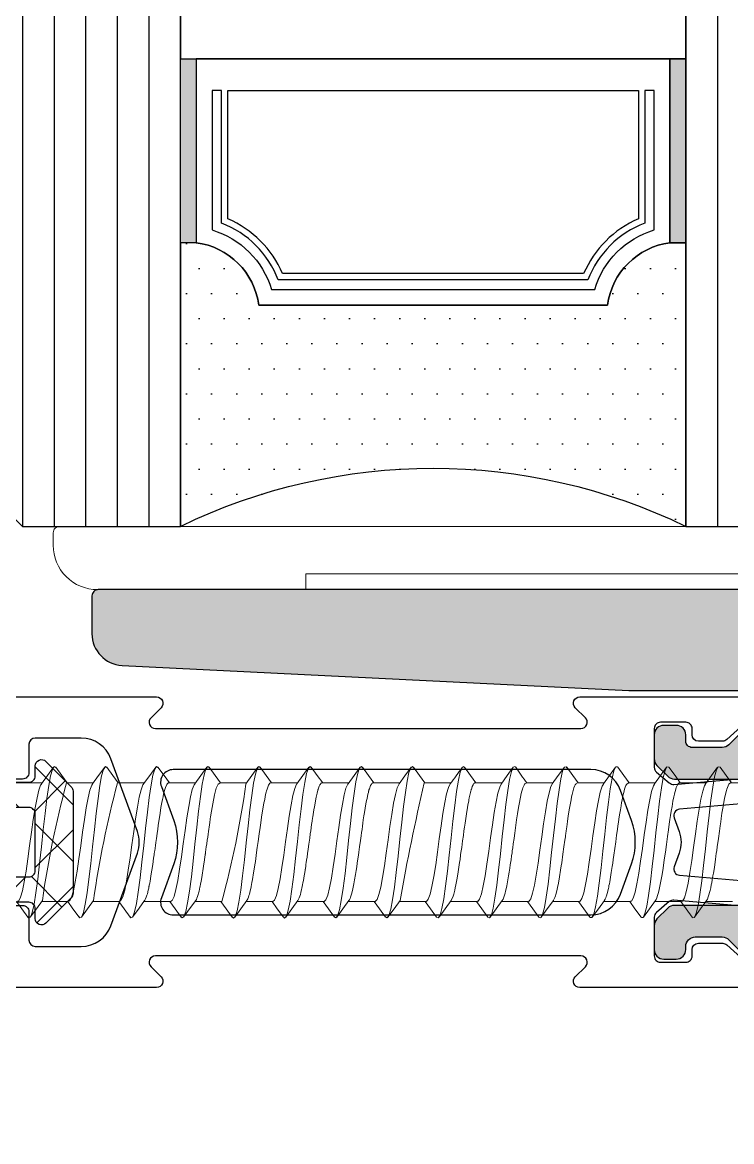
# Model space of a CAD drawing. Header units: millimetres. Extents: x 12 to 3612, y 18 to 315.
# Drawn here: x 1978.47 to 2000.92, y 156.9 to 192.33 of the extents above; entities that cross this region are included whole.
import ezdxf

# ---------------------------------------------------------------- set-up
doc = ezdxf.new("R2010")
doc.units = ezdxf.units.MM
doc.linetypes.add('SLD-Katı', pattern=[0])
for name, color, linetype in [('Aksesuar', 7, 'Continuous'), ('Bütil', 50, 'Continuous'), ('Silikon', 143, 'Continuous')]:
    doc.layers.add(name, color=color, linetype=linetype)

# ---------------------------------------------------------------- blocks, each defined once
blk = doc.blocks.new('V2 48 42')
at = {"color": 0, "linetype": 'SLD-Katı', "lineweight": 15}
for p, q in [((-41.809, 103.944), (-41.809, 104.792)), ((-45.565, 104.007), (-45.565, 103.159)), ((-41.809, 102.326), (-41.809, 103.174)), ((-45.565, 102.389), (-45.565, 101.541)), ((-41.809, 100.709), (-41.809, 101.557)), ((-45.565, 100.772), (-45.565, 99.924)), ((-41.809, 99.092), (-41.809, 99.939)), ((-45.565, 99.154), (-45.565, 98.306)), ((-41.809, 97.474), (-41.809, 98.322)), ((-45.565, 97.537), (-45.565, 96.689)), ((-41.809, 95.856), (-41.809, 96.704)), ((-45.565, 95.919), (-45.565, 95.071)), ((-41.809, 94.239), (-41.809, 95.088)), ((-45.565, 94.302), (-45.565, 93.454)), ((-41.809, 92.621), (-41.809, 93.469)), ((-45.565, 92.684), (-45.565, 91.836)), ((-41.809, 91.004), (-41.809, 91.852)), ((-45.565, 91.067), (-45.565, 90.219)), ((-41.809, 89.386), (-41.809, 90.234)), ((-45.565, 89.449), (-45.565, 88.601)), ((-41.809, 87.769), (-41.809, 88.617)), ((-45.565, 87.832), (-45.565, 86.984)), ((-41.809, 86.151), (-41.809, 86.999)), ((-45.565, 86.214), (-45.565, 85.366)), ((-41.809, 84.534), (-41.809, 85.382)), ((-45.565, 84.597), (-45.565, 83.749)), ((-41.809, 82.916), (-41.809, 83.764)), ((-45.565, 82.979), (-45.565, 82.131)), ((-41.809, 81.299), (-41.809, 82.147))]:
    blk.add_line(p, q, dxfattribs=at)
at = {"color": 0, "linetype": 'SLD-Katı', "lineweight": 15, "flags": 128}
for points in [[(-41.809, 103.944), (-41.812, 103.927), (-41.827, 103.908), (-41.851, 103.889), (-41.901, 103.863), (-41.954, 103.842), (-42.002, 103.826), (-42.022, 103.819), (-42.038, 103.815), (-42.05, 103.811), (-42.16, 103.784), (-42.301, 103.754), (-42.609, 103.697), (-42.77, 103.67), (-42.936, 103.645), (-43.043, 103.629), (-43.168, 103.612), (-43.251, 103.6), (-43.34, 103.588), (-43.563, 103.557), (-43.828, 103.52), (-43.943, 103.504), (-44.043, 103.49), (-44.126, 103.478), (-44.232, 103.463), (-44.472, 103.429), (-44.609, 103.408), (-44.661, 103.399), (-44.75, 103.385), (-44.874, 103.363), (-44.97, 103.345), (-45.038, 103.332), (-45.131, 103.313), (-45.217, 103.294), (-45.42, 103.237), (-45.489, 103.208), (-45.531, 103.182)], [(-41.313, 103.608), (-41.578, 103.8), (-41.809, 103.968)], [(-41.315, 103.608), (-41.311, 103.607), (-41.295, 103.55), (-41.399, 103.492), (-41.62, 103.433), (-41.941, 103.377), (-42.355, 103.318), (-42.834, 103.26), (-43.352, 103.203), (-43.895, 103.144), (-44.421, 103.086), (-44.911, 103.029), (-45.343, 102.97), (-45.687, 102.913), (-45.932, 102.855), (-46.065, 102.796), (-46.076, 102.74), (-46.051, 102.726)], [(-41.842, 103.15), (-41.578, 103.342), (-41.313, 103.533)], [(-45.532, 103.183), (-45.797, 102.99), (-46.062, 102.798)], [(-41.853, 103.15), (-41.896, 103.119), (-42.069, 103.06), (-42.32, 103.004), (-42.644, 102.945), (-43.019, 102.887), (-43.425, 102.83), (-43.849, 102.771), (-44.262, 102.713), (-44.645, 102.656), (-44.983, 102.597), (-45.252, 102.54), (-45.444, 102.482), (-45.548, 102.423), (-45.554, 102.389)], [(-46.062, 102.726), (-45.797, 102.534), (-45.565, 102.365)], [(-41.809, 102.326), (-41.81, 102.318), (-41.824, 102.294), (-41.866, 102.263), (-41.95, 102.225), (-42.048, 102.194), (-42.109, 102.178), (-42.166, 102.165), (-42.244, 102.148), (-42.385, 102.119), (-42.56, 102.088), (-42.708, 102.063), (-42.844, 102.041), (-42.963, 102.023), (-43.111, 102.002), (-43.291, 101.977), (-43.506, 101.947), (-43.758, 101.912), (-43.998, 101.879), (-44.181, 101.853), (-44.331, 101.832), (-44.509, 101.806), (-44.71, 101.774), (-44.919, 101.737), (-45.078, 101.707), (-45.188, 101.683), (-45.278, 101.662), (-45.378, 101.634), (-45.442, 101.611), (-45.502, 101.584), (-45.53, 101.566)], [(-41.314, 101.991), (-41.578, 102.183), (-41.809, 102.35)], [(-41.319, 101.991), (-41.306, 101.985), (-41.299, 101.929), (-41.412, 101.87), (-41.64, 101.812), (-41.968, 101.755), (-42.388, 101.696), (-42.871, 101.638), (-43.392, 101.581), (-43.934, 101.522), (-44.458, 101.465), (-44.945, 101.407), (-45.371, 101.348), (-45.708, 101.291), (-45.946, 101.233), (-46.069, 101.174), (-46.073, 101.118), (-46.053, 101.108)], [(-41.842, 101.532), (-41.578, 101.724), (-41.313, 101.916)], [(-45.531, 101.566), (-45.795, 101.374), (-46.06, 101.182)], [(-41.853, 101.532), (-41.906, 101.497), (-42.085, 101.439), (-42.341, 101.382), (-42.67, 101.323), (-43.048, 101.265), (-43.456, 101.208), (-43.88, 101.149), (-44.29, 101.092), (-44.671, 101.034), (-45.005, 100.975), (-45.269, 100.919), (-45.455, 100.86), (-45.552, 100.801), (-45.553, 100.772)], [(-46.062, 101.108), (-45.796, 100.916), (-45.565, 100.748)], [(-41.809, 100.709), (-41.809, 100.708), (-41.857, 100.651), (-41.893, 100.631), (-41.945, 100.61), (-42.01, 100.588), (-42.107, 100.561), (-42.219, 100.536), (-42.286, 100.521), (-42.358, 100.507), (-42.433, 100.493), (-42.537, 100.474), (-42.661, 100.453), (-42.762, 100.437), (-42.887, 100.417), (-42.959, 100.406), (-43.056, 100.392), (-43.171, 100.376), (-43.283, 100.361), (-43.467, 100.335), (-43.676, 100.306), (-44.093, 100.248), (-44.228, 100.229), (-44.354, 100.211), (-44.458, 100.196), (-44.649, 100.166), (-44.866, 100.13), (-44.941, 100.116), (-45.005, 100.104), (-45.06, 100.093), (-45.106, 100.084), (-45.149, 100.074), (-45.307, 100.037), (-45.386, 100.014), (-45.407, 100.007), (-45.442, 99.994), (-45.485, 99.975), (-45.523, 99.954), (-45.53, 99.948)], [(-41.314, 100.374), (-41.579, 100.565), (-41.809, 100.733)], [(-41.323, 100.374), (-41.302, 100.363), (-41.303, 100.307), (-41.425, 100.248), (-41.661, 100.19), (-41.996, 100.133), (-42.421, 100.074), (-42.907, 100.017), (-43.431, 99.959), (-43.973, 99.9), (-44.495, 99.843), (-44.978, 99.785), (-45.399, 99.726), (-45.729, 99.67), (-45.959, 99.611), (-46.074, 99.553), (-46.068, 99.496), (-46.053, 99.489)], [(-41.842, 99.915), (-41.578, 100.106), (-41.314, 100.298)], [(-45.531, 99.949), (-45.795, 99.757), (-46.059, 99.565)], [(-41.852, 99.915), (-41.916, 99.875), (-42.101, 99.817), (-42.363, 99.76), (-42.696, 99.701), (-43.077, 99.644), (-43.486, 99.586), (-43.911, 99.527), (-44.319, 99.47), (-44.698, 99.412), (-45.027, 99.353), (-45.285, 99.297), (-45.465, 99.238), (-45.555, 99.18), (-45.553, 99.154)], [(-46.06, 99.489), (-45.795, 99.298), (-45.565, 99.13)], [(-41.811, 99.092), (-41.815, 99.07), (-41.831, 99.052), (-41.845, 99.041), (-41.871, 99.025), (-41.916, 99.003), (-41.969, 98.984), (-42.18, 98.927), (-42.253, 98.911), (-42.34, 98.893), (-42.45, 98.872), (-42.663, 98.835), (-42.857, 98.804), (-42.934, 98.793), (-43.032, 98.778), (-43.196, 98.755), (-43.323, 98.737), (-43.407, 98.726), (-43.434, 98.722), (-43.45, 98.72), (-43.454, 98.719), (-43.455, 98.719), (-43.455, 98.719), (-43.455, 98.719), (-43.455, 98.719), (-43.455, 98.719), (-43.455, 98.719), (-43.455, 98.719), (-43.455, 98.719), (-43.455, 98.719), (-43.456, 98.719), (-43.457, 98.719), (-43.461, 98.718), (-43.513, 98.711), (-43.618, 98.696), (-43.829, 98.667), (-44.061, 98.635), (-44.157, 98.621), (-44.24, 98.61), (-44.338, 98.596), (-44.43, 98.583), (-44.571, 98.561), (-44.777, 98.528), (-44.98, 98.491), (-45.123, 98.462), (-45.23, 98.439), (-45.336, 98.411), (-45.385, 98.396), (-45.431, 98.381), (-45.482, 98.359), (-45.516, 98.341), (-45.53, 98.331)], [(-41.314, 98.756), (-41.579, 98.948), (-41.809, 99.115)], [(-41.326, 98.757), (-41.298, 98.742), (-41.308, 98.685), (-41.438, 98.626), (-41.682, 98.568), (-42.024, 98.512), (-42.455, 98.452), (-42.944, 98.395), (-43.47, 98.338), (-44.013, 98.278), (-44.531, 98.222), (-45.011, 98.164), (-45.427, 98.105), (-45.749, 98.048), (-45.971, 97.99), (-46.077, 97.931), (-46.063, 97.874), (-46.057, 97.872)], [(-41.842, 98.297), (-41.579, 98.489), (-41.314, 98.681)], [(-45.531, 98.331), (-45.794, 98.139), (-46.059, 97.948)], [(-41.851, 98.297), (-41.927, 98.253), (-42.118, 98.195), (-42.385, 98.139), (-42.723, 98.079), (-43.105, 98.022), (-43.517, 97.965), (-43.942, 97.906), (-44.348, 97.849), (-44.724, 97.791), (-45.049, 97.732), (-45.301, 97.675), (-45.475, 97.617), (-45.558, 97.558), (-45.554, 97.537)], [(-46.059, 97.872), (-45.795, 97.68), (-45.565, 97.513)], [(-41.818, 97.474), (-41.833, 97.432), (-41.85, 97.42), (-41.875, 97.405), (-41.92, 97.384), (-41.968, 97.367), (-42.006, 97.354), (-42.072, 97.336), (-42.148, 97.317), (-42.424, 97.259), (-42.531, 97.24), (-42.65, 97.22), (-42.79, 97.197), (-42.975, 97.169), (-43.151, 97.144), (-43.234, 97.132), (-43.316, 97.121), (-43.397, 97.11), (-43.478, 97.098), (-43.567, 97.086), (-43.732, 97.063), (-43.863, 97.045), (-43.959, 97.032), (-44.022, 97.023), (-44.113, 97.01), (-44.248, 96.991), (-44.402, 96.969), (-44.508, 96.953), (-44.631, 96.934), (-44.749, 96.914), (-45.066, 96.857), (-45.157, 96.838), (-45.24, 96.819), (-45.3, 96.804), (-45.395, 96.776), (-45.486, 96.74), (-45.529, 96.713)], [(-41.325, 97.138), (-41.294, 97.12), (-41.313, 97.064), (-41.452, 97.005), (-41.704, 96.947), (-42.053, 96.89), (-42.489, 96.831), (-42.981, 96.773), (-43.51, 96.716), (-44.052, 96.657), (-44.568, 96.6), (-45.044, 96.542), (-45.453, 96.483), (-45.769, 96.427), (-45.983, 96.368), (-46.08, 96.309), (-46.058, 96.254)], [(-41.843, 96.679), (-41.579, 96.871), (-41.314, 97.063)], [(-45.531, 96.714), (-45.795, 96.522), (-46.059, 96.33)], [(-41.849, 96.679), (-41.938, 96.632), (-42.135, 96.574), (-42.408, 96.517), (-42.749, 96.458), (-43.134, 96.401), (-43.548, 96.343), (-43.972, 96.284), (-44.376, 96.227), (-44.749, 96.169), (-45.07, 96.11), (-45.316, 96.054), (-45.484, 95.995), (-45.56, 95.936), (-45.555, 95.919)], [(-46.059, 96.254), (-45.795, 96.062), (-45.565, 95.895)], [(-41.811, 95.856), (-41.809, 95.848), (-41.829, 95.819), (-41.844, 95.806), (-41.871, 95.79), (-41.924, 95.766), (-41.973, 95.747), (-42.01, 95.736), (-42.022, 95.732), (-42.029, 95.73), (-42.031, 95.729), (-42.031, 95.729), (-42.031, 95.729), (-42.031, 95.729), (-42.031, 95.729), (-42.031, 95.729), (-42.031, 95.729), (-42.031, 95.729), (-42.031, 95.729), (-42.031, 95.729), (-42.032, 95.729), (-42.035, 95.728), (-42.06, 95.721), (-42.115, 95.707), (-42.195, 95.689), (-42.283, 95.67), (-42.339, 95.658), (-42.376, 95.651), (-42.431, 95.641), (-42.506, 95.627), (-42.602, 95.61), (-42.712, 95.592), (-43.087, 95.535), (-43.208, 95.519), (-43.329, 95.502), (-43.473, 95.482), (-43.64, 95.458), (-43.854, 95.429), (-44.008, 95.407), (-44.086, 95.396), (-44.132, 95.39), (-44.132, 95.39), (-44.133, 95.39), (-44.133, 95.39), (-44.133, 95.39), (-44.133, 95.39), (-44.133, 95.39), (-44.133, 95.39), (-44.133, 95.39), (-44.133, 95.39), (-44.14, 95.389), (-44.152, 95.387), (-44.178, 95.384), (-44.228, 95.377), (-44.327, 95.363), (-44.701, 95.305), (-44.872, 95.276), (-45.039, 95.244), (-45.133, 95.225), (-45.207, 95.209), (-45.284, 95.191), (-45.333, 95.177), (-45.389, 95.16), (-45.451, 95.138), (-45.525, 95.1), (-45.53, 95.096)], [(-41.313, 95.521), (-41.577, 95.712), (-41.809, 95.88)], [(-41.328, 95.521), (-41.292, 95.498), (-41.319, 95.442), (-41.467, 95.383), (-41.726, 95.325), (-42.082, 95.268), (-42.524, 95.209), (-43.018, 95.152), (-43.549, 95.094), (-44.091, 95.035), (-44.604, 94.978), (-45.077, 94.92), (-45.48, 94.861), (-45.788, 94.805), (-45.994, 94.746), (-46.083, 94.688), (-46.054, 94.637)], [(-45.531, 95.096), (-45.795, 94.904), (-46.059, 94.712)], [(-41.84, 95.066), (-41.949, 95.01), (-42.152, 94.952), (-42.431, 94.895), (-42.776, 94.836), (-43.164, 94.779), (-43.579, 94.721), (-44.003, 94.662), (-44.405, 94.606), (-44.775, 94.547), (-45.09, 94.488), (-45.331, 94.432), (-45.493, 94.373), (-45.562, 94.315), (-45.556, 94.302)], [(-46.059, 94.637), (-45.794, 94.445), (-45.565, 94.278)], [(-41.312, 93.902), (-41.576, 94.093), (-41.809, 94.263)], [(-41.327, 93.903), (-41.29, 93.877), (-41.326, 93.82), (-41.483, 93.761), (-41.749, 93.704), (-42.112, 93.646), (-42.559, 93.587), (-43.056, 93.53), (-43.589, 93.472), (-44.129, 93.413), (-44.64, 93.357), (-45.109, 93.298), (-45.506, 93.24), (-45.807, 93.183), (-46.005, 93.124), (-46.084, 93.066), (-46.051, 93.019)], [(-41.84, 93.446), (-41.584, 93.633), (-41.314, 93.828)], [(-45.531, 93.478), (-45.795, 93.287), (-46.059, 93.095)], [(-41.84, 93.447), (-41.961, 93.388), (-42.17, 93.331), (-42.454, 93.273), (-42.804, 93.214), (-43.193, 93.157), (-43.61, 93.099), (-44.033, 93.04), (-44.433, 92.984), (-44.8, 92.925), (-45.11, 92.867), (-45.346, 92.81), (-45.501, 92.751), (-45.564, 92.693), (-45.558, 92.684)], [(-46.059, 93.019), (-45.795, 92.827), (-45.565, 92.66)], [(-41.811, 92.621), (-41.813, 92.604), (-41.824, 92.589), (-41.847, 92.569), (-41.888, 92.546), (-41.924, 92.53), (-41.96, 92.517), (-41.993, 92.506), (-42.031, 92.494), (-42.054, 92.488), (-42.054, 92.488), (-42.054, 92.488), (-42.054, 92.488), (-42.054, 92.488), (-42.054, 92.488), (-42.054, 92.488), (-42.054, 92.488), (-42.055, 92.488), (-42.055, 92.487), (-42.057, 92.487), (-42.06, 92.486), (-42.067, 92.484), (-42.08, 92.481), (-42.108, 92.474), (-42.166, 92.46), (-42.297, 92.432), (-42.368, 92.418), (-42.472, 92.398), (-42.613, 92.373), (-42.741, 92.352), (-42.847, 92.336), (-42.982, 92.315), (-43.08, 92.302), (-43.179, 92.288), (-43.28, 92.274), (-43.382, 92.259), (-43.48, 92.246), (-43.632, 92.225), (-43.834, 92.196), (-43.997, 92.174), (-44.092, 92.16), (-44.215, 92.144), (-44.346, 92.125), (-44.466, 92.107), (-44.578, 92.09), (-44.711, 92.069), (-44.88, 92.039), (-45.007, 92.016), (-45.104, 91.996), (-45.219, 91.972), (-45.33, 91.943), (-45.421, 91.914), (-45.47, 91.894), (-45.509, 91.875), (-45.532, 91.86)], [(-41.311, 92.284), (-41.575, 92.475), (-41.809, 92.645)], [(-41.326, 92.284), (-41.288, 92.255), (-41.333, 92.198), (-41.498, 92.139), (-41.772, 92.082), (-42.142, 92.024), (-42.594, 91.965), (-43.094, 91.909), (-43.629, 91.85), (-44.168, 91.791), (-44.676, 91.735), (-45.141, 91.676), (-45.531, 91.618), (-45.825, 91.561), (-46.015, 91.502), (-46.085, 91.445), (-46.048, 91.401)], [(-41.839, 91.83), (-41.576, 92.02), (-41.313, 92.211)], [(-45.532, 91.861), (-45.795, 91.669), (-46.06, 91.477)], [(-41.842, 91.83), (-41.845, 91.825), (-41.974, 91.766), (-42.188, 91.709), (-42.477, 91.651), (-42.831, 91.592), (-43.222, 91.536), (-43.641, 91.477), (-44.063, 91.419), (-44.461, 91.362), (-44.825, 91.303), (-45.13, 91.245), (-45.36, 91.188), (-45.509, 91.129), (-45.564, 91.072), (-45.561, 91.067)], [(-46.059, 91.402), (-45.795, 91.21), (-45.565, 91.043)], [(-41.812, 91.004), (-41.81, 90.994), (-41.815, 90.983), (-41.826, 90.969), (-41.844, 90.954), (-41.872, 90.937), (-41.907, 90.92), (-41.942, 90.906), (-41.974, 90.895), (-42.009, 90.883), (-42.02, 90.88), (-42.025, 90.878), (-42.025, 90.878), (-42.025, 90.878), (-42.025, 90.878), (-42.025, 90.878), (-42.026, 90.878), (-42.026, 90.878), (-42.026, 90.878), (-42.026, 90.878), (-42.027, 90.878), (-42.028, 90.877), (-42.032, 90.877), (-42.038, 90.875), (-42.05, 90.871), (-42.077, 90.864), (-42.133, 90.85), (-42.26, 90.822), (-42.565, 90.764), (-42.657, 90.749), (-42.737, 90.735), (-42.806, 90.725), (-42.883, 90.713), (-42.928, 90.706), (-42.928, 90.706), (-42.928, 90.706), (-42.928, 90.706), (-42.928, 90.706), (-42.928, 90.706), (-42.929, 90.706), (-42.929, 90.706), (-42.93, 90.706), (-42.931, 90.705), (-42.934, 90.705), (-42.94, 90.704), (-42.952, 90.702), (-42.976, 90.699), (-43.024, 90.692), (-43.123, 90.678), (-43.324, 90.65), (-43.42, 90.636), (-43.56, 90.617), (-43.743, 90.592), (-43.907, 90.569), (-44.046, 90.549), (-44.158, 90.534), (-44.25, 90.521), (-44.328, 90.51), (-44.393, 90.5), (-44.447, 90.492), (-44.519, 90.482), (-44.538, 90.479), (-44.544, 90.478), (-44.546, 90.477), (-44.548, 90.477), (-44.549, 90.477), (-44.555, 90.476), (-44.575, 90.473), (-44.645, 90.462), (-44.755, 90.444), (-44.897, 90.419), (-44.97, 90.405), (-45.034, 90.393), (-45.091, 90.381), (-45.141, 90.371), (-45.185, 90.362), (-45.277, 90.34), (-45.346, 90.321), (-45.397, 90.305), (-45.451, 90.285), (-45.494, 90.266), (-45.527, 90.246), (-45.531, 90.243)], [(-41.31, 90.666), (-41.574, 90.857), (-41.809, 91.028)], [(-41.325, 90.666), (-41.288, 90.634), (-41.341, 90.577), (-41.515, 90.517), (-41.795, 90.46), (-42.172, 90.403), (-42.629, 90.344), (-43.132, 90.287), (-43.668, 90.228), (-44.206, 90.17), (-44.712, 90.113), (-45.172, 90.054), (-45.556, 89.996), (-45.842, 89.94), (-46.024, 89.88), (-46.086, 89.823), (-46.046, 89.784)], [(-41.838, 90.213), (-41.575, 90.404), (-41.312, 90.595)], [(-45.532, 90.243), (-45.796, 90.051), (-46.06, 89.859)], [(-41.844, 90.213), (-41.851, 90.204), (-41.987, 90.144), (-42.206, 90.088), (-42.501, 90.03), (-42.859, 89.971), (-43.252, 89.914), (-43.672, 89.856), (-44.093, 89.797), (-44.489, 89.74), (-44.849, 89.682), (-45.15, 89.623), (-45.374, 89.567), (-45.516, 89.507), (-45.565, 89.45), (-45.564, 89.449)], [(-46.059, 89.784), (-45.795, 89.592), (-45.565, 89.425)], [(-41.81, 89.386), (-41.811, 89.374), (-41.82, 89.358), (-41.829, 89.349), (-41.833, 89.345), (-41.843, 89.337), (-41.875, 89.318), (-41.942, 89.288), (-42.007, 89.266), (-42.057, 89.252), (-42.106, 89.239), (-42.172, 89.223), (-42.252, 89.206), (-42.32, 89.192), (-42.374, 89.182), (-42.437, 89.17), (-42.518, 89.155), (-42.69, 89.126), (-42.891, 89.094), (-43.07, 89.068), (-43.223, 89.046), (-43.418, 89.019), (-43.659, 88.986), (-43.851, 88.959), (-44.014, 88.936), (-44.11, 88.923), (-44.202, 88.91), (-44.301, 88.896), (-44.398, 88.882), (-44.479, 88.87), (-44.653, 88.843), (-44.867, 88.807), (-44.956, 88.79), (-45.028, 88.777), (-45.083, 88.766), (-45.111, 88.76), (-45.184, 88.744), (-45.274, 88.723), (-45.331, 88.708), (-45.374, 88.695), (-45.429, 88.676), (-45.477, 88.656), (-45.514, 88.637), (-45.529, 88.627), (-45.533, 88.625)], [(-41.31, 89.048), (-41.574, 89.24), (-41.809, 89.41)], [(-41.324, 89.049), (-41.287, 89.012), (-41.35, 88.955), (-41.532, 88.896), (-41.82, 88.839), (-42.203, 88.781), (-42.664, 88.722), (-43.17, 88.665), (-43.708, 88.607), (-44.244, 88.548), (-44.747, 88.492), (-45.203, 88.433), (-45.58, 88.375), (-45.86, 88.318), (-46.033, 88.259), (-46.086, 88.201), (-46.045, 88.166)], [(-41.838, 88.595), (-41.575, 88.787), (-41.311, 88.978)], [(-45.532, 88.625), (-45.796, 88.433), (-46.06, 88.242)], [(-46.059, 88.167), (-45.795, 87.975), (-45.565, 87.808)], [(-41.813, 87.769), (-41.845, 87.718), (-41.973, 87.66), (-42.185, 87.603), (-42.472, 87.546), (-42.822, 87.487), (-42.822, 87.487), (-42.822, 87.487), (-42.822, 87.487), (-42.823, 87.487), (-42.824, 87.487), (-42.826, 87.486), (-42.83, 87.486), (-42.841, 87.484), (-42.871, 87.48), (-42.954, 87.467), (-43.064, 87.451), (-43.209, 87.431), (-43.274, 87.422), (-43.348, 87.412), (-43.431, 87.4), (-43.523, 87.387), (-43.624, 87.373), (-43.74, 87.357), (-43.837, 87.344), (-43.916, 87.333), (-44, 87.321), (-44.044, 87.315), (-44.044, 87.315), (-44.044, 87.315), (-44.044, 87.315), (-44.044, 87.315), (-44.044, 87.315), (-44.044, 87.315), (-44.045, 87.315), (-44.045, 87.314), (-44.047, 87.314), (-44.05, 87.314), (-44.057, 87.313), (-44.069, 87.311), (-44.095, 87.308), (-44.146, 87.301), (-44.247, 87.287), (-44.442, 87.258), (-44.804, 87.2), (-44.924, 87.179), (-45.013, 87.162), (-45.075, 87.15), (-45.111, 87.142), (-45.177, 87.128), (-45.238, 87.115), (-45.294, 87.1), (-45.345, 87.086), (-45.371, 87.078), (-45.409, 87.066), (-45.454, 87.049), (-45.5, 87.028), (-45.528, 87.011), (-45.532, 87.007)], [(-41.31, 87.43), (-41.574, 87.622), (-41.809, 87.793)], [(-41.322, 87.431), (-41.288, 87.391), (-41.359, 87.333), (-41.55, 87.274), (-41.844, 87.217), (-42.235, 87.159), (-42.7, 87.1), (-43.208, 87.044), (-43.748, 86.985), (-44.282, 86.926), (-44.782, 86.87), (-45.234, 86.811), (-45.603, 86.753), (-45.876, 86.696), (-46.041, 86.637), (-46.085, 86.58), (-46.045, 86.549)], [(-41.838, 86.978), (-41.574, 87.17), (-41.31, 87.361)], [(-45.532, 87.008), (-45.796, 86.816), (-46.06, 86.624)], [(-41.848, 86.978), (-41.865, 86.96), (-42.014, 86.901), (-42.244, 86.844), (-42.55, 86.786), (-42.914, 86.727), (-43.312, 86.671), (-43.734, 86.612), (-44.153, 86.554), (-44.544, 86.497), (-44.898, 86.438), (-45.187, 86.38), (-45.4, 86.323), (-45.529, 86.264), (-45.559, 86.214)], [(-46.06, 86.55), (-45.795, 86.358), (-45.565, 86.19)], [(-41.809, 86.151), (-41.81, 86.142), (-41.813, 86.133), (-41.818, 86.125), (-41.829, 86.114), (-41.832, 86.111), (-41.834, 86.109), (-41.834, 86.109), (-41.834, 86.109), (-41.834, 86.109), (-41.834, 86.109), (-41.834, 86.109), (-41.834, 86.109), (-41.834, 86.109), (-41.835, 86.109), (-41.835, 86.109), (-41.835, 86.108), (-41.837, 86.107), (-41.839, 86.105), (-41.844, 86.102), (-41.855, 86.094), (-41.881, 86.08), (-41.95, 86.05), (-42.05, 86.019), (-42.151, 85.993), (-42.244, 85.973), (-42.337, 85.954), (-42.427, 85.937), (-42.592, 85.907), (-42.764, 85.879), (-43.153, 85.821), (-43.269, 85.805), (-43.407, 85.786), (-43.565, 85.764), (-43.69, 85.746), (-43.794, 85.732), (-43.875, 85.721), (-43.955, 85.709), (-43.977, 85.706), (-43.983, 85.706), (-43.984, 85.705), (-43.986, 85.705), (-43.986, 85.705), (-43.986, 85.705), (-43.986, 85.705), (-43.986, 85.705), (-43.986, 85.705), (-43.986, 85.705), (-43.986, 85.705), (-43.987, 85.705), (-43.989, 85.705), (-43.992, 85.704), (-43.998, 85.703), (-44.011, 85.702), (-44.037, 85.698), (-44.088, 85.691), (-44.19, 85.677), (-44.388, 85.649), (-44.755, 85.591), (-44.847, 85.575), (-44.921, 85.562), (-44.98, 85.551), (-45.041, 85.539), (-45.072, 85.533), (-45.072, 85.533), (-45.072, 85.533), (-45.072, 85.533), (-45.072, 85.533), (-45.072, 85.533), (-45.072, 85.533), (-45.073, 85.533), (-45.073, 85.533), (-45.074, 85.532), (-45.077, 85.532), (-45.081, 85.531), (-45.09, 85.529), (-45.107, 85.526), (-45.14, 85.519), (-45.204, 85.505), (-45.317, 85.477), (-45.365, 85.463), (-45.424, 85.443), (-45.483, 85.418), (-45.522, 85.397), (-45.531, 85.39)], [(-41.31, 85.813), (-41.574, 86.005), (-41.809, 86.175)], [(-41.32, 85.813), (-41.289, 85.769), (-41.369, 85.711), (-41.568, 85.652), (-41.87, 85.596), (-42.267, 85.537), (-42.736, 85.478), (-43.247, 85.422), (-43.787, 85.363), (-44.32, 85.305), (-44.817, 85.248), (-45.264, 85.189), (-45.626, 85.132), (-45.892, 85.074), (-46.048, 85.015), (-46.083, 84.958), (-46.045, 84.932)], [(-41.838, 85.36), (-41.574, 85.552), (-41.309, 85.744)], [(-45.532, 85.39), (-45.77, 85.217), (-46.06, 85.007)], [(-41.849, 85.36), (-41.873, 85.338), (-42.028, 85.279), (-42.264, 85.223), (-42.575, 85.164), (-42.942, 85.105), (-43.342, 85.049), (-43.765, 84.99), (-44.183, 84.932), (-44.572, 84.875), (-44.921, 84.816), (-45.205, 84.759), (-45.413, 84.701), (-45.535, 84.642), (-45.557, 84.597)], [(-46.06, 84.932), (-45.796, 84.741), (-45.565, 84.573)], [(-41.31, 84.196), (-41.575, 84.388), (-41.809, 84.558)], [(-41.317, 84.196), (-41.291, 84.147), (-41.38, 84.089), (-41.587, 84.03), (-41.895, 83.974), (-42.299, 83.915), (-42.772, 83.857), (-43.286, 83.8), (-43.827, 83.741), (-44.358, 83.683), (-44.852, 83.626), (-45.293, 83.567), (-45.649, 83.51), (-45.907, 83.452), (-46.055, 83.393), (-46.081, 83.337), (-46.046, 83.315)], [(-41.838, 83.743), (-41.574, 83.935), (-41.309, 84.127)], [(-45.532, 83.773), (-45.795, 83.581), (-46.06, 83.389)], [(-41.849, 83.743), (-41.881, 83.716), (-42.043, 83.657), (-42.285, 83.601), (-42.6, 83.542), (-42.971, 83.484), (-43.373, 83.427), (-43.796, 83.368), (-44.212, 83.31), (-44.599, 83.253), (-44.944, 83.194), (-45.223, 83.137), (-45.425, 83.079), (-45.54, 83.02), (-45.555, 82.979)], [(-46.06, 83.315), (-45.796, 83.123), (-45.565, 82.955)], [(-41.31, 82.578), (-41.575, 82.77), (-41.809, 82.94)], [(-41.317, 82.578), (-41.291, 82.53), (-41.38, 82.472), (-41.587, 82.413), (-41.895, 82.356), (-42.299, 82.298), (-42.772, 82.239), (-43.286, 82.183), (-43.827, 82.124), (-44.358, 82.066), (-44.852, 82.009), (-45.293, 81.95), (-45.649, 81.893), (-45.907, 81.835), (-46.055, 81.776), (-46.081, 81.719), (-46.046, 81.697)], [(-41.838, 82.125), (-41.574, 82.318), (-41.309, 82.51)], [(-45.532, 82.155), (-45.795, 81.964), (-46.06, 81.772)], [(-41.849, 82.125), (-41.881, 82.099), (-42.043, 82.04), (-42.285, 81.984), (-42.6, 81.925), (-42.971, 81.866), (-43.373, 81.81), (-43.796, 81.751), (-44.212, 81.693), (-44.599, 81.636), (-44.944, 81.577), (-45.223, 81.52), (-45.425, 81.462), (-45.54, 81.403), (-45.555, 81.362)], [(-46.06, 81.697), (-45.796, 81.506), (-45.565, 81.338)]]:
    blk.add_lwpolyline(points, dxfattribs=at)
at = {"color": 0, "linetype": 'SLD-Katı', "lineweight": 15}
for centre, radius, start, end in [((-37.517, 102.904), 6.904, 231.563, 236.6273), ((-34.924, 86.086), 11.333, 124.3251, 127.6212), ((-60.651, 176.912), 84.793, 280.27156, 282.83855), ((-37.954, 60.218), 28.643, 97.8104, 105.4043), ((-49.815, 114.194), 30.721, 278.0149, 285.1058), ((-49.815, 112.576), 30.721, 278.0149, 285.1058)]:
    blk.add_arc(centre, radius, start, end, dxfattribs=at)
blk = doc.blocks.new('50MN54')
at = {"ltscale": 10}
h = blk.add_hatch(color=252, dxfattribs=at)
edge = h.paths.add_edge_path()
edge.add_line((241.825, -266.783), (241.825, -271.183))
edge.add_arc((241.525, -271.183), 0.3, -90, 0, ccw=False)
edge.add_line((241.525, -271.483), (240.273, -271.483))
edge.add_arc((240.273, -271.183), 0.3, 225, 270, ccw=False)
edge.add_line((240.061, -271.395), (239.737, -271.071))
edge.add_arc((239.525, -271.283), 0.3, 45, 135)
edge.add_line((239.312, -271.071), (238.937, -271.447))
edge.add_arc((238.725, -271.227), 0.305, 225.9889, 314.0111, ccw=False)
edge.add_line((238.512, -271.447), (238.137, -271.071))
edge.add_arc((237.925, -271.283), 0.3, 45, 135)
edge.add_line((237.712, -271.071), (237.337, -271.447))
edge.add_arc((237.125, -271.235), 0.3, 225, 315, ccw=False)
edge.add_line((236.912, -271.447), (236.537, -271.071))
edge.add_arc((236.325, -271.283), 0.3, 45, 135)
edge.add_line((236.112, -271.071), (235.737, -271.447))
edge.add_arc((235.525, -271.235), 0.3, 225, 315, ccw=False)
edge.add_line((235.312, -271.447), (234.937, -271.071))
edge.add_arc((234.725, -271.283), 0.3, 45, 135)
edge.add_line((234.512, -271.071), (234.137, -271.447))
edge.add_arc((233.925, -271.235), 0.3, 225, 315, ccw=False)
edge.add_line((233.712, -271.447), (233.337, -271.071))
edge.add_arc((233.125, -271.283), 0.3, 45, 135)
edge.add_line((232.912, -271.071), (232.537, -271.447))
edge.add_arc((232.325, -271.235), 0.3, 225, 315, ccw=False)
edge.add_line((232.112, -271.447), (231.737, -271.071))
edge.add_arc((231.525, -271.283), 0.3, 45, 135)
edge.add_line((231.312, -271.071), (229.988, -272.395))
edge.add_arc((229.776, -272.183), 0.3, 270, 315, ccw=False)
edge.add_line((229.776, -272.483), (228.825, -272.483))
edge.add_arc((228.825, -272.283), 0.2, 180, 270, ccw=False)
edge.add_line((228.625, -272.283), (228.625, -272.083))
edge.add_arc((228.325, -272.083), 0.3, 359.9999, 450)
edge.add_line((228.325, -271.783), (227.925, -271.783))
edge.add_arc((227.925, -272.083), 0.3, 90, 180)
edge.add_line((227.625, -272.083), (227.625, -272.842))
edge.add_arc((227.925, -272.842), 0.3, 180, 224.9999)
edge.add_line((227.712, -273.054), (228.054, -273.395))
edge.add_arc((228.266, -273.183), 0.3, 224.9999, 270)
edge.add_line((228.266, -273.483), (231.706, -273.483))
edge.add_line((231.706, -273.483), (232.025, -272.983))
edge.add_line((232.025, -272.983), (232.343, -273.483))
edge.add_line((232.343, -273.483), (233.225, -273.483))
edge.add_line((233.225, -273.483), (233.225, -275.183))
edge.add_line((233.225, -275.183), (233.525, -275.483))
edge.add_line((233.525, -275.483), (233.225, -275.783))
edge.add_line((233.225, -275.783), (233.225, -277.483))
edge.add_line((233.225, -277.483), (232.906, -277.983))
edge.add_line((232.906, -277.983), (232.587, -277.483))
edge.add_line((232.587, -277.483), (231.425, -277.483))
edge.add_line((231.425, -277.483), (231.106, -277.983))
edge.add_line((231.106, -277.983), (230.787, -277.483))
edge.add_line((230.787, -277.483), (228.266, -277.483))
edge.add_arc((228.266, -277.783), 0.3, 90, 135.0001)
edge.add_line((228.054, -277.571), (227.712, -277.913))
edge.add_arc((227.925, -278.125), 0.3, 135.0001, 180)
edge.add_line((227.625, -278.125), (227.625, -278.883))
edge.add_arc((227.925, -278.883), 0.3, 180, 270)
edge.add_line((227.925, -279.183), (228.325, -279.183))
edge.add_arc((228.325, -278.883), 0.3, 270, 360.0001)
edge.add_line((228.625, -278.883), (228.625, -278.783))
edge.add_arc((228.925, -278.783), 0.3, 90, 180.0001, ccw=False)
edge.add_line((228.925, -278.483), (229.776, -278.483))
edge.add_arc((229.776, -278.783), 0.3, 45, 90, ccw=False)
edge.add_line((229.988, -278.571), (231.312, -279.895))
edge.add_arc((231.525, -279.683), 0.3, 225, 315)
edge.add_line((231.737, -279.895), (232.112, -279.52))
edge.add_arc((232.325, -279.732), 0.3, 45, 135, ccw=False)
edge.add_line((232.537, -279.52), (232.912, -279.895))
edge.add_arc((233.125, -279.683), 0.3, 225, 315)
edge.add_line((233.337, -279.895), (233.712, -279.52))
edge.add_arc((233.925, -279.732), 0.3, 45, 135, ccw=False)
edge.add_line((234.137, -279.52), (234.512, -279.895))
edge.add_arc((234.725, -279.683), 0.3, 225, 315)
edge.add_line((234.937, -279.895), (235.312, -279.52))
edge.add_arc((235.525, -279.732), 0.3, 45, 135, ccw=False)
edge.add_line((235.737, -279.52), (236.112, -279.895))
edge.add_arc((236.325, -279.683), 0.3, 225, 315)
edge.add_line((236.537, -279.895), (236.912, -279.52))
edge.add_arc((237.125, -279.732), 0.3, 45, 135, ccw=False)
edge.add_line((237.337, -279.52), (237.712, -279.895))
edge.add_arc((237.925, -279.683), 0.3, 225, 315)
edge.add_line((238.137, -279.895), (238.512, -279.52))
edge.add_arc((238.725, -279.739), 0.305, 45.9889, 134.0111, ccw=False)
edge.add_line((238.937, -279.52), (239.312, -279.895))
edge.add_arc((239.525, -279.683), 0.3, 225, 315)
edge.add_line((239.737, -279.895), (240.061, -279.571))
edge.add_arc((240.273, -279.783), 0.3, 90, 135, ccw=False)
edge.add_line((240.273, -279.483), (241.525, -279.483))
edge.add_arc((241.525, -279.783), 0.3, 0, 90, ccw=False)
edge.add_line((241.825, -279.783), (241.825, -284.183))
edge.add_line((241.825, -284.183), (242.125, -284.483))
edge.add_line((242.125, -284.483), (241.825, -284.783))
edge.add_line((241.825, -284.783), (241.825, -289.883))
edge.add_arc((241.525, -289.883), 0.3, -90, 0, ccw=False)
edge.add_line((241.525, -290.183), (239.425, -290.183))
edge.add_arc((239.425, -289.883), 0.3, 180, 270, ccw=False)
edge.add_line((239.125, -289.883), (239.125, -288.983))
edge.add_arc((238.825, -288.983), 0.3, 360, 450)
edge.add_line((238.825, -288.683), (238.625, -288.683))
edge.add_arc((238.625, -289.683), 1, 90, 180)
edge.add_line((237.625, -289.683), (237.625, -292.488))
edge.add_arc((237.925, -292.488), 0.3, 180.0155, 185)
edge.add_line((237.626, -292.514), (237.687, -293.209))
edge.add_arc((237.986, -293.183), 0.3, 185, 270)
edge.add_line((237.986, -293.483), (238.525, -293.483))
edge.add_arc((238.525, -293.183), 0.3, 270, 360)
edge.add_line((238.825, -293.183), (238.825, -292.183))
edge.add_arc((239.125, -292.183), 0.3, 90, 180, ccw=False)
edge.add_line((239.125, -291.883), (240.825, -291.883))
edge.add_line((240.825, -291.883), (241.825, -292.883))
edge.add_line((241.825, -292.883), (241.825, -295.183))
edge.add_line((241.825, -295.183), (242.125, -295.483))
edge.add_line((242.125, -295.483), (241.825, -295.783))
edge.add_line((241.825, -295.783), (241.825, -298.783))
edge.add_arc((241.525, -298.783), 0.3, -90, 0, ccw=False)
edge.add_line((241.525, -299.083), (239.125, -299.083))
edge.add_arc((239.125, -298.783), 0.3, 180, 270, ccw=False)
edge.add_line((238.825, -298.783), (238.825, -297.783))
edge.add_arc((238.525, -297.783), 0.3, 360, 450)
edge.add_line((238.525, -297.483), (237.986, -297.483))
edge.add_arc((237.986, -297.783), 0.3, 90, 175.0526)
edge.add_line((237.687, -297.757), (237.626, -298.47))
edge.add_arc((237.925, -298.496), 0.3, 175.0526, 180)
edge.add_line((237.625, -298.496), (237.625, -300.183))
edge.add_arc((237.925, -300.183), 0.3, 180, 270)
edge.add_line((237.925, -300.483), (342.325, -300.483))
edge.add_arc((342.325, -300.183), 0.3, 270, 360)
edge.add_line((342.625, -300.183), (342.625, -250.783))
edge.add_arc((342.325, -250.783), 0.3, 360, 450)
edge.add_line((342.325, -250.483), (237.925, -250.483))
edge.add_arc((237.925, -250.783), 0.3, 90, 180)
edge.add_line((237.625, -250.783), (237.625, -252.479))
edge.add_arc((237.925, -252.479), 0.3, 180, 185)
edge.add_line((237.626, -252.505), (237.687, -253.209))
edge.add_arc((237.986, -253.183), 0.3, 185, 270)
edge.add_line((237.986, -253.483), (238.525, -253.483))
edge.add_arc((238.525, -253.183), 0.3, 270, 360)
edge.add_line((238.825, -253.183), (238.825, -252.183))
edge.add_arc((239.125, -252.183), 0.3, 90, 180, ccw=False)
edge.add_line((239.125, -251.883), (241.525, -251.883))
edge.add_arc((241.525, -252.183), 0.3, 0, 90, ccw=False)
edge.add_line((241.825, -252.183), (241.825, -255.183))
edge.add_line((241.825, -255.183), (242.125, -255.483))
edge.add_line((242.125, -255.483), (241.825, -255.783))
edge.add_line((241.825, -255.783), (241.825, -258.083))
edge.add_line((241.825, -258.083), (240.825, -259.083))
edge.add_line((240.825, -259.083), (239.125, -259.083))
edge.add_arc((239.125, -258.783), 0.3, 180, 270, ccw=False)
edge.add_line((238.825, -258.783), (238.825, -257.783))
edge.add_arc((238.525, -257.783), 0.3, 360, 450)
edge.add_line((238.525, -257.483), (237.986, -257.483))
edge.add_arc((237.986, -257.783), 0.3, 90, 175)
edge.add_line((237.687, -257.757), (237.626, -258.453))
edge.add_arc((237.925, -258.479), 0.3, 175, 179.9845)
edge.add_line((237.625, -258.479), (237.625, -261.283))
edge.add_arc((238.625, -261.283), 1, 180, 270)
edge.add_line((238.625, -262.283), (238.825, -262.283))
edge.add_arc((238.825, -261.983), 0.3, 270, 360)
edge.add_line((239.125, -261.983), (239.125, -261.083))
edge.add_arc((239.425, -261.083), 0.3, 90, 180, ccw=False)
edge.add_line((239.425, -260.783), (241.525, -260.783))
edge.add_arc((241.525, -261.083), 0.3, 0, 90, ccw=False)
edge.add_line((241.825, -261.083), (241.825, -266.183))
edge.add_line((241.825, -266.183), (242.125, -266.483))
edge.add_line((242.125, -266.483), (241.825, -266.783))
edge = h.paths.add_edge_path(flags=16)
edge.add_line((239.462, -273.483), (239.143, -272.983))
edge.add_line((239.143, -272.983), (238.825, -273.483))
edge.add_line((238.825, -273.483), (237.662, -273.483))
edge.add_line((237.662, -273.483), (237.343, -272.983))
edge.add_line((237.343, -272.983), (237.025, -273.483))
edge.add_line((237.025, -273.483), (235.862, -273.483))
edge.add_line((235.862, -273.483), (235.543, -272.983))
edge.add_line((235.543, -272.983), (235.225, -273.483))
edge.add_line((235.225, -273.483), (235.225, -277.483))
edge.add_line((235.225, -277.483), (236.206, -277.483))
edge.add_line((236.206, -277.483), (236.525, -277.983))
edge.add_line((236.525, -277.983), (236.843, -277.483))
edge.add_line((236.843, -277.483), (238.006, -277.483))
edge.add_line((238.006, -277.483), (238.325, -277.983))
edge.add_line((238.325, -277.983), (238.643, -277.483))
edge.add_line((238.643, -277.483), (239.806, -277.483))
edge.add_line((239.806, -277.483), (240.125, -277.983))
edge.add_line((240.125, -277.983), (240.443, -277.483))
edge.add_line((240.443, -277.483), (241.325, -277.483))
edge.add_arc((241.325, -276.983), 0.5, 270, 360)
edge.add_line((241.825, -276.983), (241.825, -273.983))
edge.add_arc((241.325, -273.983), 0.5, 0, 90)
edge.add_line((241.325, -273.483), (239.462, -273.483))
edge = h.paths.add_edge_path(flags=16)
edge.add_line((243.625, -252.483), (243.625, -298.483))
edge.add_line((243.625, -298.483), (246.125, -298.483))
edge.add_line((246.125, -298.483), (246.355, -298.883))
edge.add_line((246.355, -298.883), (323.394, -298.883))
edge.add_line((323.394, -298.883), (323.625, -298.483))
edge.add_line((323.625, -298.483), (326.125, -298.483))
edge.add_line((326.125, -298.483), (326.125, -295.783))
edge.add_arc((326.425, -295.783), 0.3, 90, 180, ccw=False)
edge.add_line((326.425, -295.483), (327.325, -295.483))
edge.add_arc((327.325, -295.783), 0.3, 0, 90, ccw=False)
edge.add_line((327.625, -295.783), (327.625, -298.483))
edge.add_line((327.625, -298.483), (329.625, -298.483))
edge.add_line((329.625, -298.483), (329.855, -298.883))
edge.add_line((329.855, -298.883), (338.394, -298.883))
edge.add_line((338.394, -298.883), (338.625, -298.483))
edge.add_line((338.625, -298.483), (340.625, -298.483))
edge.add_line((340.625, -298.483), (340.625, -295.983))
edge.add_line((340.625, -295.983), (341.025, -295.752))
edge.add_line((341.025, -295.752), (341.025, -279.599))
edge.add_line((341.025, -279.599), (340.625, -279.368))
edge.add_line((340.625, -279.368), (340.625, -276.483))
edge.add_line((340.625, -276.483), (338.308, -276.402))
edge.add_arc((338.298, -276.702), 0.3, 88, 181.9999)
edge.add_line((337.998, -276.713), (338.021, -277.373))
edge.add_arc((337.721, -277.383), 0.3, -124, 1.9999, ccw=False)
edge.add_line((337.553, -277.632), (336.557, -276.96))
edge.add_arc((336.725, -276.711), 0.3, 180, 236, ccw=False)
edge.add_line((336.425, -276.711), (336.425, -274.255))
edge.add_arc((336.725, -274.255), 0.3, 124, 180, ccw=False)
edge.add_line((336.557, -274.007), (337.553, -273.335))
edge.add_arc((337.721, -273.583), 0.3, -1.9999, 124, ccw=False)
edge.add_line((338.021, -273.594), (337.998, -274.254))
edge.add_arc((338.298, -274.264), 0.3, 178.0001, 272)
edge.add_line((338.308, -274.564), (340.625, -274.483))
edge.add_line((340.625, -274.483), (340.625, -271.599))
edge.add_line((340.625, -271.599), (341.025, -271.368))
edge.add_line((341.025, -271.368), (341.025, -266.849))
edge.add_line((341.025, -266.849), (340.675, -266.646))
edge.add_arc((340.825, -266.387), 0.3, 120, 240, ccw=False)
edge.add_line((340.675, -266.127), (340.875, -266.011))
edge.add_arc((340.725, -265.752), 0.3, 300, 420)
edge.add_line((340.875, -265.492), (340.675, -265.376))
edge.add_arc((340.825, -265.117), 0.3, 120, 240, ccw=False)
edge.add_line((340.675, -264.857), (340.875, -264.741))
edge.add_arc((340.725, -264.481), 0.3, 300, 420)
edge.add_line((340.875, -264.222), (340.675, -264.106))
edge.add_arc((340.825, -263.846), 0.3, 120, 240, ccw=False)
edge.add_line((340.675, -263.587), (340.875, -263.471))
edge.add_arc((340.725, -263.211), 0.3, 300, 420)
edge.add_line((340.875, -262.951), (340.675, -262.836))
edge.add_arc((340.825, -262.576), 0.3, 120, 240, ccw=False)
edge.add_line((340.675, -262.316), (341.025, -262.114))
edge.add_line((341.025, -262.114), (341.025, -255.214))
edge.add_line((341.025, -255.214), (340.625, -254.983))
edge.add_line((340.625, -254.983), (340.625, -252.483))
edge.add_line((340.625, -252.483), (338.625, -252.483))
edge.add_line((338.625, -252.483), (338.394, -252.083))
edge.add_line((338.394, -252.083), (329.855, -252.083))
edge.add_line((329.855, -252.083), (329.625, -252.483))
edge.add_line((329.625, -252.483), (327.625, -252.483))
edge.add_line((327.625, -252.483), (327.625, -255.183))
edge.add_arc((327.325, -255.183), 0.3, -90, 0, ccw=False)
edge.add_line((327.325, -255.483), (326.425, -255.483))
edge.add_arc((326.425, -255.183), 0.3, 180, 270, ccw=False)
edge.add_line((326.125, -255.183), (326.125, -252.483))
edge.add_line((326.125, -252.483), (323.625, -252.483))
edge.add_line((323.625, -252.483), (323.394, -252.083))
edge.add_line((323.394, -252.083), (246.355, -252.083))
edge.add_line((246.355, -252.083), (246.125, -252.483))
edge.add_line((246.125, -252.483), (243.625, -252.483))
at = {"color": 252, "ltscale": 10}
for points in [[(231.312, -271.071), (229.988, -272.395, -0.198912), (229.776, -272.483), (228.825, -272.483, -0.414214), (228.625, -272.283), (228.625, -272.083, 0.414214), (228.325, -271.783), (227.925, -271.783, 0.414214), (227.625, -272.083), (227.625, -272.842, 0.198912), (227.712, -273.054), (228.054, -273.395, 0.198913), (228.266, -273.483), (231.706, -273.483)], [(230.787, -277.483), (228.266, -277.483, 0.198913), (228.054, -277.571), (227.712, -277.913, 0.198912), (227.625, -278.125), (227.625, -278.883, 0.414214), (227.925, -279.183), (228.325, -279.183, 0.414214), (228.625, -278.883), (228.625, -278.783, -0.414214), (228.925, -278.483), (229.776, -278.483, -0.198912), (229.988, -278.571), (231.312, -279.895, 0.414214)]]:
    blk.add_lwpolyline(points, format="xyb", dxfattribs=at)
blk = doc.blocks.new('50MN69')
at = {"ltscale": 10}
blk.add_hatch(color=254, dxfattribs=at).paths.add_polyline_path([(802.108, -96.305), (804.108, -93.449, 0.153915), (804.289, -92.875), (804.289, -91.529), (804.289, -87.832, 0.414214), (803.289, -86.832), (802.489, -86.832, 0.414214), (802.289, -87.032), (802.289, -89.8, -0.267949), (802.189, -89.973), (799.789, -91.358, 0.767327), (799.889, -91.732), (800.435, -91.732, 0.087489), (800.503, -91.72), (800.86, -91.59, -0.73323), (801.324, -92.195), (800.687, -93.105, -0.244698), (799.868, -93.532), (772.489, -93.532, 0.414214), (772.289, -93.732), (772.289, -94.933, 0.3997), (773.24, -95.932), (789.289, -96.732), (801.289, -96.732, 0.244698)])
at = {"color": 254, "ltscale": 10}
blk.add_lwpolyline([(802.108, -96.305), (804.108, -93.449, 0.153915), (804.289, -92.875), (804.289, -91.529), (804.289, -87.832, 0.414214), (803.289, -86.832), (802.489, -86.832, 0.414214), (802.289, -87.032), (802.289, -89.8, -0.267949), (802.189, -89.973), (799.789, -91.358, 0.767327), (799.889, -91.732), (800.435, -91.732, 0.087489), (800.503, -91.72), (800.86, -91.59, -0.73323), (801.324, -92.195), (800.687, -93.105, -0.244698), (799.868, -93.532), (772.489, -93.532, 0.414214), (772.289, -93.732), (772.289, -94.933, 0.3997), (773.24, -95.932), (789.289, -96.732), (801.289, -96.732, 0.244698)], format="xyb", close=True, dxfattribs=at)
blk = doc.blocks.new('C01002')
at = {"layer": 'Aksesuar', "color": 0, "linetype": 'Continuous', "lineweight": 15}
blk.add_lwpolyline([(780.774, -84.186), (766.974, -84.186, 0.414214), (766.774, -84.386), (766.774, -84.786, 0.414214), (768.174, -86.186), (774.774, -86.186), (774.774, -85.686), (780.774, -85.686), (788.774, -85.686), (788.774, -86.186), (795.374, -86.186, 0.414214), (796.774, -84.786), (796.774, -84.386, 0.414214), (796.574, -84.186)], format="xyb", close=True, dxfattribs=at)
blk = doc.blocks.new('CAM (28 mm) - A')
for points in [[(-2035.008, 2821.739), (-2034.508, 2821.739), (-2034.508, 2827.559), (-2035.007, 2827.559), (-2035.008, 2827.559), (-2035.008, 2827.559), (-2035.008, 2821.739)], [(-2019.008, 2821.739), (-2019.008, 2827.559), (-2019.508, 2827.559), (-2019.508, 2822.027), (-2019.508, 2821.739), (-2019.008, 2821.739)]]:
    blk.add_hatch(color=2).paths.add_polyline_path(points)
at = {"layer": 'Aksesuar'}
h = blk.add_hatch(dxfattribs=at)
h.set_pattern_fill('DOTS', color=143, scale=0.5, angle=360)
h.set_pattern_definition([(360, (-5614.5057, 2692.7942), (0.396875, -0.79375), [0, -0.79375])])
h.paths.add_polyline_path([(-2035.008, 2812.759, -0.22997), (-2019.008, 2812.759), (-2019.008, 2817.759), (-2019.008, 2817.759), (-2019.008, 2821.739), (-2019.508, 2821.739, 0.339505), (-2021.488, 2819.759), (-2032.527, 2819.759, 0.339506), (-2034.508, 2821.739), (-2035.008, 2821.739), (-2035.008, 2818.981), (-2035.008, 2817.759)])
at = {"layer": 'Aksesuar', "color": 143}
for p, q in [((-2040.008, 2862.759), (-2040.008, 2812.759)), ((-2039.008, 2862.759), (-2039.008, 2812.759)), ((-2038.008, 2862.759), (-2038.008, 2812.759)), ((-2037.008, 2862.759), (-2037.008, 2812.759)), ((-2036.008, 2862.759), (-2036.008, 2812.759)), ((-2018.008, 2862.759), (-2018.008, 2812.759))]:
    blk.add_line(p, q, dxfattribs=at)
for points in [[(-2035.008, 2827.559), (-2035.008, 2862.759), (-2041.008, 2862.759), (-2041.008, 2823.656), (-2041.008, 2814.248), (-2040.753, 2813.517), (-2040.752, 2813.503), (-2040.008, 2812.759), (-2035.008, 2812.759), (-2035.008, 2817.759), (-2035.008, 2821.739), (-2035.008, 2821.739), (-2035.008, 2827.559)], [(-2019.008, 2827.559), (-2019.008, 2862.759), (-2035.008, 2862.759), (-2035.008, 2827.559), (-2034.508, 2827.559), (-2032.808, 2827.559), (-2021.208, 2827.559), (-2019.508, 2827.559)], [(-2013.008, 2823.656), (-2013.008, 2862.759), (-2019.008, 2862.759), (-2019.008, 2827.559), (-2019.008, 2827.559), (-2019.008, 2821.739), (-2019.008, 2821.739), (-2019.008, 2817.759), (-2019.008, 2812.759), (-2014.008, 2812.759), (-2013.263, 2813.503), (-2013.262, 2813.517), (-2013.008, 2814.248)]]:
    blk.add_lwpolyline(points, close=True, dxfattribs=at)
for points in [[(-2034.508, 2827.559), (-2034.508, 2821.739, -0.339506), (-2032.527, 2819.759), (-2021.488, 2819.759, -0.339506), (-2019.508, 2821.739), (-2019.508, 2822.027), (-2019.508, 2827.559), (-2021.208, 2827.559), (-2032.808, 2827.559)], [(-2033.708, 2826.559), (-2034.008, 2826.559), (-2034.008, 2822.142, -0.253025), (-2032.124, 2820.259), (-2021.891, 2820.259, -0.253025), (-2020.008, 2822.142), (-2020.008, 2826.559), (-2020.308, 2826.559), (-2020.308, 2822.357, 0.214531), (-2022.106, 2820.559), (-2031.909, 2820.559, 0.214531), (-2033.708, 2822.357)], [(-2033.508, 2826.559), (-2032.808, 2826.559), (-2021.208, 2826.559), (-2020.508, 2826.559), (-2020.508, 2822.492, 0.192571), (-2022.241, 2820.759), (-2031.774, 2820.759, 0.192571), (-2033.508, 2822.492)]]:
    blk.add_lwpolyline(points, format="xyb", close=True, dxfattribs=at)
at = {"layer": 'Aksesuar', "color": 143, "elevation": 0}
blk.add_lwpolyline([(-2019.008, 2812.759), (-2019.008, 2821.739), (-2019.508, 2821.739, 0.339505), (-2021.488, 2819.759), (-2032.527, 2819.759, 0.339506), (-2034.508, 2821.739), (-2035.008, 2821.739), (-2035.008, 2812.759, -0.22997)], format="xyb", close=True, dxfattribs=at)
at = {"layer": 'Bütil'}
blk.add_lwpolyline([(-2035.008, 2821.739), (-2035.008, 2827.559), (-2034.508, 2827.559), (-2034.508, 2821.739)], close=True, dxfattribs=at)
at = {"layer": 'Silikon', "color": 140, "flags": 128}
blk.add_lwpolyline([(-2019.008, 2821.739), (-2019.008, 2827.559), (-2019.508, 2827.559), (-2019.508, 2821.739)], close=True, dxfattribs=at)
blk = doc.blocks.new('A08002')
h = blk.add_hatch()
h.set_pattern_fill('ANSI37', color=35, scale=0.4, angle=270, style=0)
h.set_pattern_definition([(315, (610.7944, -10555.9678), (0.89802561, 0.89802561), []), (45, (610.7944, -10555.9678), (-0.89802561, 0.89802561), [])])
h.paths.add_polyline_path([(-2228.13, 2717.49, -0.082083), (-2228.058, 2718.747, 0.47338), (-2228.352, 2719.106), (-2230.554, 2719.106, -0.414214), (-2230.754, 2719.306), (-2230.754, 2720.306, -0.414214), (-2230.554, 2720.506), (-2230.236, 2720.506, 0.668179), (-2230.095, 2720.847), (-2230.895, 2721.647, 0.198912), (-2231.036, 2721.706), (-2232.654, 2721.706), (-2234.271, 2721.706, 0.198912), (-2234.412, 2721.647), (-2235.212, 2720.847, 0.668179), (-2235.071, 2720.506), (-2234.754, 2720.506, -0.414214), (-2234.554, 2720.306), (-2234.554, 2719.306, -0.414214), (-2234.754, 2719.106), (-2236.955, 2719.106, 0.47338), (-2237.249, 2718.747, -0.082083), (-2237.177, 2717.49, -0.368658), (-2237.659, 2717.055, -0.000066), (-2241.066, 2717.055, 0.765828), (-2241.311, 2716.106), (-2232.654, 2716.106), (-2223.996, 2716.106, 0.765828), (-2224.241, 2717.055, -0.000066), (-2227.648, 2717.055, -0.368658)])
h.paths.add_polyline_path([(-2233.754, 2719.306), (-2233.754, 2720.306, -0.414214), (-2233.554, 2720.506), (-2232.654, 2720.506), (-2231.754, 2720.506, -0.414214), (-2231.554, 2720.306), (-2231.554, 2719.306, -0.414214), (-2231.754, 2719.106), (-2232.654, 2719.106), (-2233.554, 2719.106, -0.414214)], flags=16)
h.paths.add_polyline_path([(-2235.96, 2717.369, 0.025161), (-2235.952, 2717.694, -0.425964), (-2235.652, 2718.006), (-2232.654, 2718.006), (-2229.655, 2718.006, -0.425964), (-2229.355, 2717.694, 0.025161), (-2229.347, 2717.369, -0.342638), (-2229.568, 2717.055), (-2232.654, 2717.055), (-2235.739, 2717.055, -0.342638)], flags=16)
at = {"color": 31}
for points in [[(-2236.254, 2737.784), (-2236.254, 2724.315, -0.668178), (-2236.595, 2724.174), (-2236.912, 2724.491, 0.668179), (-2237.254, 2724.35), (-2237.254, 2719.106), (-2236.035, 2719.106), (-2234.854, 2719.106, 0.414213), (-2234.654, 2719.306), (-2234.654, 2720.106, 0.414214), (-2234.854, 2720.306), (-2235.754, 2720.306, -0.414213), (-2235.954, 2720.506), (-2235.954, 2721.964, -0.315299), (-2235.296, 2722.904), (-2232.996, 2723.741, -0.176326), (-2232.312, 2723.741), (-2230.012, 2722.904, -0.315299), (-2229.354, 2721.964), (-2229.354, 2720.506, -0.414213), (-2229.554, 2720.306), (-2230.454, 2720.306, 0.414214), (-2230.654, 2720.106), (-2230.654, 2719.306, 0.414213), (-2230.454, 2719.106), (-2229.272, 2719.106), (-2228.054, 2719.106), (-2228.054, 2724.35, 0.668179), (-2228.395, 2724.491), (-2228.712, 2724.174, -0.668178), (-2229.054, 2724.315), (-2229.054, 2737.784, -0.668178), (-2228.712, 2737.925), (-2228.395, 2737.608, 0.668179), (-2228.054, 2737.75), (-2228.054, 2743.385, 0.687281), (-2228.402, 2743.518), (-2229.402, 2742.408, 0.185339), (-2229.454, 2742.274), (-2229.454, 2741.506, 0.414213), (-2229.254, 2741.306), (-2229.054, 2741.306, -0.414214), (-2228.854, 2741.106), (-2228.854, 2740.306, -0.414214), (-2229.054, 2740.106), (-2230.281, 2740.106, -0.221695), (-2230.435, 2740.177), (-2230.776, 2740.584, -0.198913), (-2230.822, 2740.73), (-2230.557, 2743.754, 0.339454), (-2231.212, 2744.781), (-2231.97, 2745.057, 0.176327), (-2233.338, 2745.057), (-2234.096, 2744.781, 0.339454), (-2234.75, 2743.754), (-2234.485, 2740.73, -0.198913), (-2234.531, 2740.584), (-2234.873, 2740.177, -0.221695), (-2235.026, 2740.106), (-2236.254, 2740.106, -0.414214), (-2236.454, 2740.306), (-2236.454, 2741.106, -0.414214), (-2236.254, 2741.306), (-2236.054, 2741.306, 0.414213), (-2235.854, 2741.506), (-2235.854, 2742.274, 0.185339), (-2235.905, 2742.408), (-2236.905, 2743.518, 0.687281), (-2237.254, 2743.385), (-2237.254, 2737.75, 0.668179), (-2236.912, 2737.608), (-2236.595, 2737.925, -0.668178)], [(-2231.354, 2743.824), (-2231.609, 2740.907, -0.493145), (-2231.877, 2740.736), (-2232.312, 2740.895, 0.176327), (-2232.996, 2740.895), (-2233.43, 2740.736, -0.493145), (-2233.698, 2740.907), (-2233.953, 2743.824, -0.339454), (-2233.822, 2744.029), (-2232.996, 2744.33, -0.176327), (-2232.312, 2744.33), (-2231.485, 2744.029, -0.339454)], [(-2230.354, 2738.098), (-2230.354, 2724.877, -0.520567), (-2230.89, 2724.501), (-2231.97, 2724.894, 0.176327), (-2233.338, 2724.894), (-2234.417, 2724.501, -0.520567), (-2234.954, 2724.877), (-2234.954, 2738.098, -0.315299), (-2234.296, 2739.038), (-2233.338, 2739.387, -0.176327), (-2231.97, 2739.387), (-2231.012, 2739.038, -0.315299)]]:
    blk.add_lwpolyline(points, format="xyb", close=True, dxfattribs=at)
at = {"color": 35}
for points in [[(-2228.13, 2717.49, -0.082083), (-2228.058, 2718.747, 0.47338), (-2228.352, 2719.106), (-2230.554, 2719.106, -0.414214), (-2230.754, 2719.306), (-2230.754, 2720.306, -0.414214), (-2230.554, 2720.506), (-2230.236, 2720.506, 0.668179), (-2230.095, 2720.847), (-2230.895, 2721.647, 0.198912), (-2231.036, 2721.706), (-2232.654, 2721.706), (-2234.271, 2721.706, 0.198912), (-2234.412, 2721.647), (-2235.212, 2720.847, 0.668179), (-2235.071, 2720.506), (-2234.754, 2720.506, -0.414214), (-2234.554, 2720.306), (-2234.554, 2719.306, -0.414214), (-2234.754, 2719.106), (-2236.955, 2719.106, 0.47338), (-2237.249, 2718.747, -0.082083), (-2237.177, 2717.49, -0.368658), (-2237.659, 2717.055, -0.000066), (-2241.066, 2717.055, 0.765828), (-2241.311, 2716.106), (-2232.654, 2716.106), (-2223.996, 2716.106, 0.765828), (-2224.241, 2717.055, -0.000066), (-2227.648, 2717.055, -0.368658)], [(-2233.754, 2719.306), (-2233.754, 2720.306, -0.414214), (-2233.554, 2720.506), (-2232.654, 2720.506), (-2231.754, 2720.506, -0.414214), (-2231.554, 2720.306), (-2231.554, 2719.306, -0.414214), (-2231.754, 2719.106), (-2232.654, 2719.106), (-2233.554, 2719.106, -0.414214)], [(-2235.96, 2717.369, 0.025161), (-2235.952, 2717.694, -0.425964), (-2235.652, 2718.006), (-2232.654, 2718.006), (-2229.655, 2718.006, -0.425964), (-2229.355, 2717.694, 0.025161), (-2229.347, 2717.369, -0.342638), (-2229.568, 2717.055), (-2232.654, 2717.055), (-2235.739, 2717.055, -0.342638)]]:
    blk.add_lwpolyline(points, format="xyb", close=True, dxfattribs=at)

msp = doc.modelspace()

# ---------------------------------------------------------------- block references
for name, p in [('CAM (28 mm) - A', (4018.48, -2636.379)), ('50MN54', (1770.848, 441.863)), ('50MN69', (1208.383, 267.911)), ('C01002', (1212.671, 260.565))]:
    msp.add_blockref(name, p)
at = {"xscale": -1, "rotation": 270}
for name, p in [('A08002', (-741.633, 2399.033)), ('V2 48 42', (1896.948, 210.066))]:
    msp.add_blockref(name, p, dxfattribs=at)

doc.saveas('drawing.dxf')
